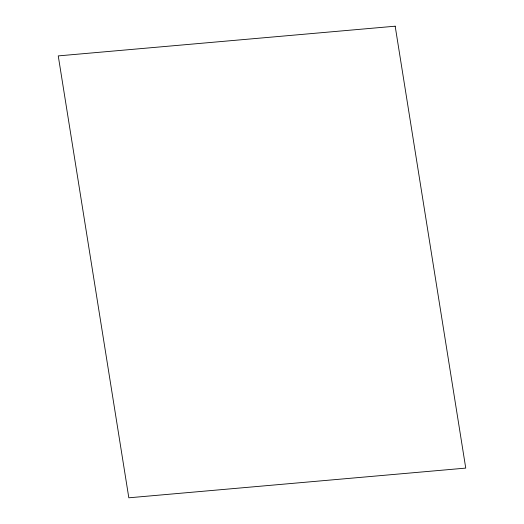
<?xml version="1.0" encoding="UTF-8"?>
<svg xmlns="http://www.w3.org/2000/svg" width="524" height="524" viewBox="0 0 524 524"><rect width="100%" height="100%" fill="white"/><g stroke="black" fill="none" stroke-linecap="round" stroke-linejoin="round"><path stroke-width="0.79" d="M395.175 26.2L58.249 55.898L128.825 497.8L465.751 468.102L395.175 26.2"/></g></svg>
